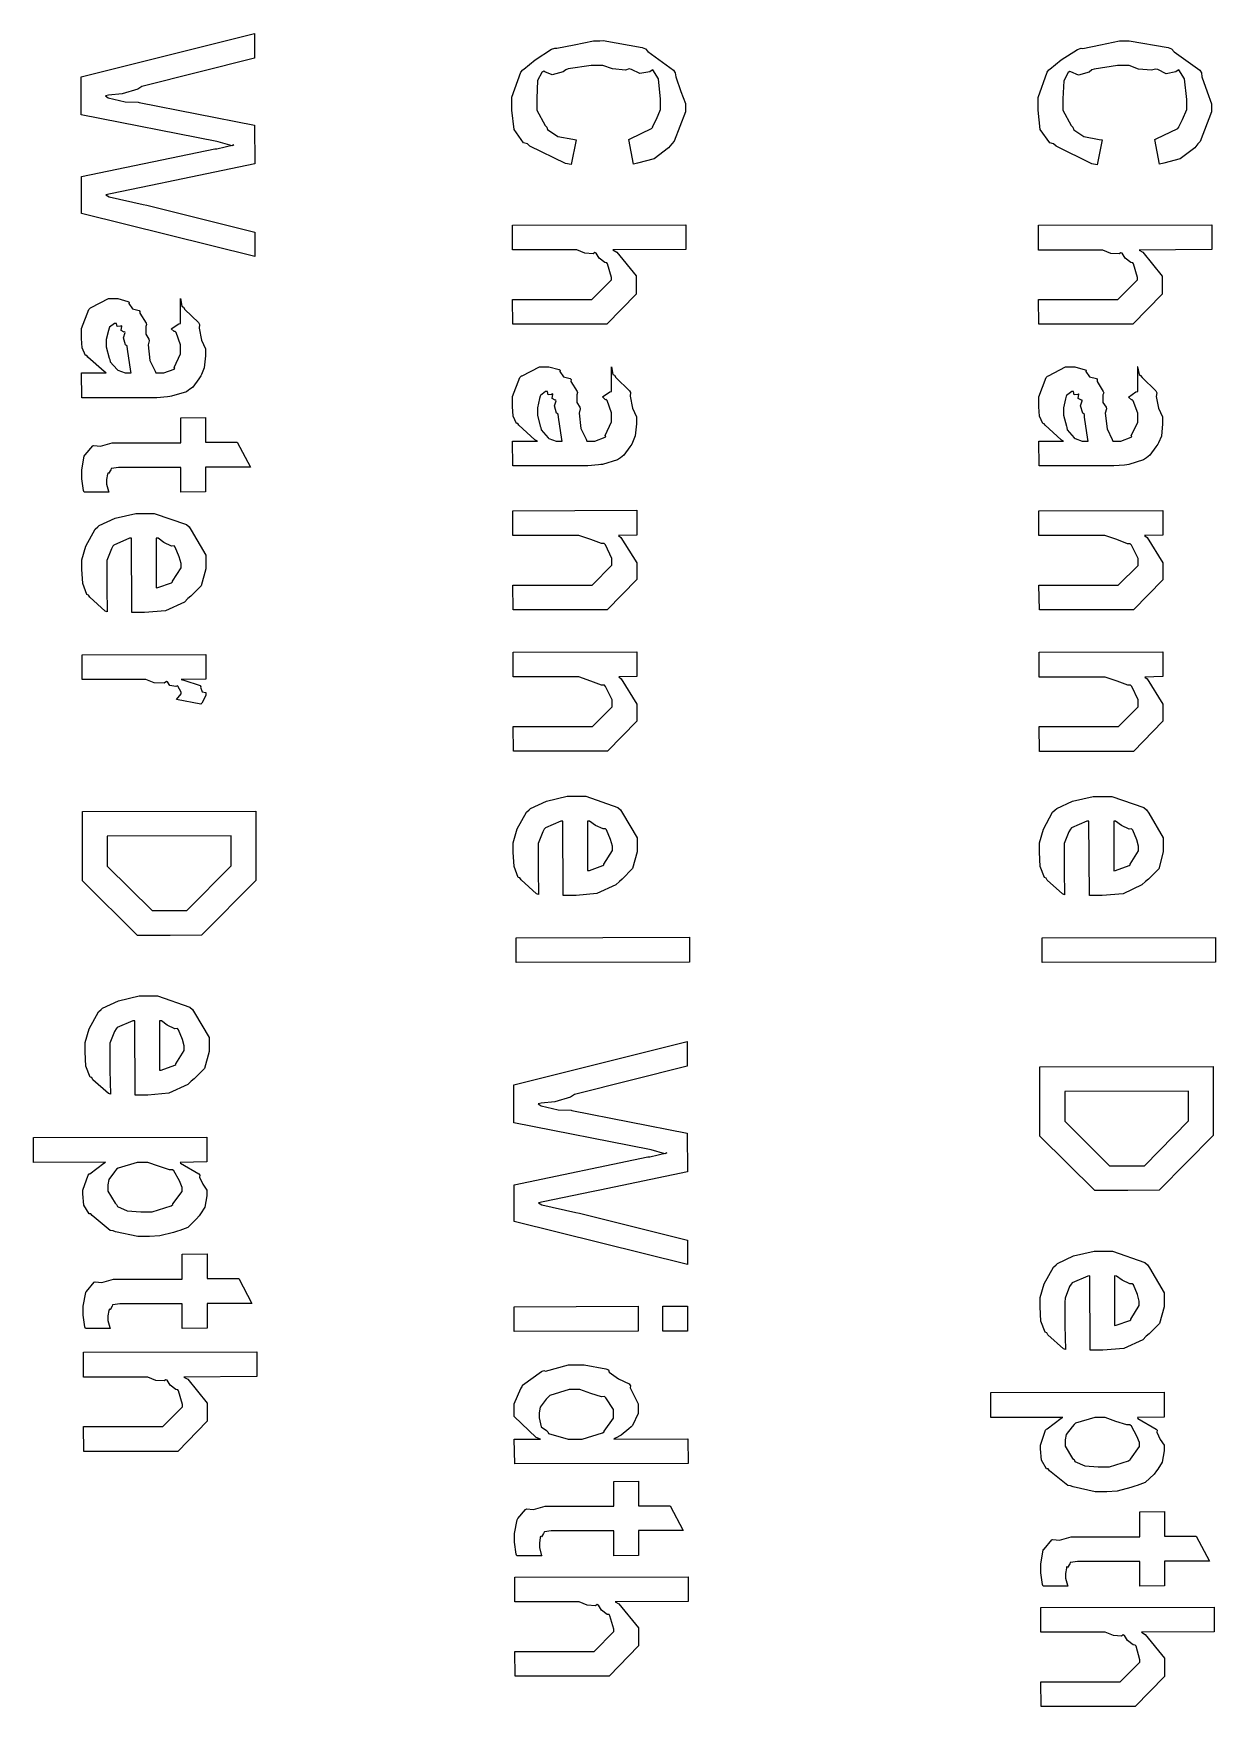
# Model space of a CAD drawing. Extents: x 0.1 to 11.6, y 0.3 to 16.2.
# Drawn here: x 8.106 to 8.769, y 3.087 to 4.025 of the extents above; entities that cross this region are included whole.
import ezdxf

# ---------------------------------------------------------------- set-up
doc = ezdxf.new("R2010")
doc.units = 0
doc.header["$MEASUREMENT"] = 0

msp = doc.modelspace()

# ---------------------------------------------------------------- linework, layer by layer
at = {"color": 0}
for points in [[(8.13314, 4.00071), (8.23036, 4.02501), (8.23036, 4.01112), (8.16721, 3.99528), (8.16499, 3.99387), (8.15619, 3.99121), (8.14849, 3.9905), (8.14681, 3.99007), (8.14839, 3.98899), (8.15793, 3.98671), (8.16525, 3.98649), (8.16569, 3.98639), (8.23036, 3.97358), (8.23058, 3.95188), (8.18132, 3.94168), (8.17763, 3.94097), (8.14958, 3.93506), (8.14703, 3.93451), (8.14882, 3.93349), (8.16797, 3.92919), (8.17003, 3.92865), (8.23058, 3.91368), (8.23058, 3.90001), (8.13336, 3.9241), (8.13336, 3.94472), (8.20822, 3.96035), (8.20936, 3.96029), (8.21869, 3.96251), (8.21886, 3.96251), (8.21783, 3.96208), (8.21007, 3.96431), (8.20931, 3.96446), (8.13314, 3.97944), (8.13314, 4.00071)], [(8.41081, 3.96539), (8.40799, 3.9515), (8.40483, 3.95204), (8.38488, 3.96181), (8.38346, 3.96322), (8.38129, 3.96365), (8.37592, 3.97119), (8.37478, 3.98199), (8.37478, 3.98406), (8.37478, 3.98921), (8.37983, 4.00336), (8.38086, 4.00467), (8.3814, 4.00504), (8.38775, 4.01031), (8.39692, 4.01617), (8.39887, 4.01682), (8.39996, 4.01671), (8.40972, 4.01872), (8.42046, 4.02094), (8.42404, 4.02094), (8.42583, 4.021), (8.44781, 4.01719), (8.44965, 4.01639), (8.45101, 4.01481), (8.46539, 4.00439), (8.46636, 4.00293), (8.46658, 4.00065), (8.46951, 3.9924), (8.472, 3.98568), (8.472, 3.9834), (8.472, 3.98107), (8.46571, 3.96457), (8.4644, 3.96322), (8.46263, 3.96089), (8.45443, 3.95481), (8.44521, 3.95226), (8.44293, 3.95171), (8.44032, 3.9656), (8.44103, 3.96599), (8.45307, 3.97179), (8.45378, 3.97254), (8.45367, 3.97271), (8.45578, 3.97689), (8.45811, 3.98242), (8.45811, 3.98426), (8.45811, 3.98811), (8.45686, 3.99957), (8.45378, 4.00461), (8.45335, 4.00444), (8.45204, 4.00347), (8.44656, 4.0025), (8.44185, 4.00478), (8.44054, 4.0051), (8.43836, 4.00444), (8.4311, 4.0051), (8.42578, 4.00706), (8.42404, 4.00706), (8.41926, 4.00706), (8.40631, 4.0051), (8.40494, 4.00467), (8.40349, 4.00342), (8.3974, 4.00174), (8.39322, 4.00353), (8.39258, 4.00379), (8.3916, 4.00319), (8.38915, 3.99858), (8.38867, 3.9885), (8.38867, 3.98514), (8.38867, 3.98199), (8.39333, 3.97342), (8.39432, 3.97254), (8.39475, 3.97108), (8.4005, 3.96729), (8.40896, 3.96571), (8.41081, 3.96539)], [(8.70583, 3.96533), (8.70301, 3.95144), (8.69987, 3.95199), (8.6799, 3.96175), (8.6785, 3.96317), (8.67632, 3.9636), (8.67096, 3.97114), (8.66982, 3.98193), (8.66982, 3.984), (8.66982, 3.98915), (8.67486, 4.00331), (8.67589, 4.00461), (8.67643, 4.00499), (8.68278, 4.01025), (8.69194, 4.01611), (8.6939, 4.01676), (8.69499, 4.01665), (8.70475, 4.01867), (8.7155, 4.02089), (8.71907, 4.02089), (8.72086, 4.02094), (8.74283, 4.01714), (8.74468, 4.01633), (8.74604, 4.01476), (8.76042, 4.00435), (8.76139, 4.00288), (8.76161, 4.0006), (8.76454, 3.99235), (8.76704, 3.98562), (8.76704, 3.98335), (8.76704, 3.98101), (8.76074, 3.96451), (8.75944, 3.96317), (8.75765, 3.96083), (8.74946, 3.95475), (8.74024, 3.95221), (8.73796, 3.95167), (8.73535, 3.96556), (8.73606, 3.96593), (8.7481, 3.97174), (8.74881, 3.9725), (8.74869, 3.97265), (8.75082, 3.97683), (8.75315, 3.98236), (8.75315, 3.98421), (8.75315, 3.98807), (8.7519, 3.99951), (8.74881, 4.00456), (8.74838, 4.00439), (8.74707, 4.00342), (8.74158, 4.00244), (8.73687, 4.00472), (8.73557, 4.00504), (8.7334, 4.00439), (8.72613, 4.00504), (8.72081, 4.007), (8.71907, 4.007), (8.71431, 4.007), (8.70133, 4.00504), (8.69997, 4.00461), (8.69851, 4.00336), (8.69243, 4.00168), (8.68826, 4.00347), (8.68761, 4.00375), (8.68664, 4.00315), (8.68419, 3.99854), (8.68371, 3.98844), (8.68371, 3.98508), (8.68371, 3.98193), (8.68837, 3.97336), (8.68935, 3.9725), (8.68978, 3.97103), (8.69553, 3.96724), (8.704, 3.96565), (8.70583, 3.96533)], [(8.375, 3.91754), (8.47222, 3.91775), (8.47222, 3.90386), (8.43142, 3.90365), (8.43349, 3.90246), (8.44444, 3.88906), (8.44444, 3.88456), (8.44444, 3.8789), (8.42796, 3.86199), (8.41818, 3.86199), (8.37522, 3.86199), (8.375, 3.87587), (8.41515, 3.87587), (8.41949, 3.87587), (8.43056, 3.88693), (8.43056, 3.88824), (8.43056, 3.88824), (8.42839, 3.89583), (8.42796, 3.89649), (8.42681, 3.8966), (8.42361, 3.89903), (8.42193, 3.90186), (8.42122, 3.90213), (8.42025, 3.90147), (8.41569, 3.90175), (8.41118, 3.90365), (8.40972, 3.90365), (8.375, 3.90365), (8.375, 3.91754)], [(8.66997, 3.91749), (8.76719, 3.91769), (8.76719, 3.90381), (8.7264, 3.9036), (8.72846, 3.9024), (8.73942, 3.889), (8.73942, 3.8845), (8.73942, 3.87885), (8.72293, 3.86193), (8.71317, 3.86193), (8.67019, 3.86193), (8.66997, 3.87582), (8.71013, 3.87582), (8.71446, 3.87582), (8.72553, 3.88689), (8.72553, 3.88818), (8.72553, 3.88818), (8.72336, 3.89578), (8.72293, 3.89643), (8.72179, 3.89654), (8.71858, 3.89899), (8.7169, 3.90181), (8.71619, 3.90207), (8.71522, 3.90142), (8.71067, 3.90169), (8.70617, 3.9036), (8.70469, 3.9036), (8.66997, 3.9036), (8.66997, 3.91749)], [(8.14729, 3.83469), (8.146, 3.83544), (8.13699, 3.84358), (8.13644, 3.84446), (8.13569, 3.84451), (8.13379, 3.84868), (8.1334, 3.854), (8.1334, 3.85574), (8.1334, 3.8596), (8.13753, 3.87028), (8.1384, 3.87115), (8.13883, 3.87131), (8.14843, 3.87636), (8.15164, 3.87636), (8.15375, 3.87636), (8.15944, 3.87472), (8.1601, 3.8744), (8.15989, 3.87369), (8.16194, 3.87065), (8.16581, 3.86974), (8.16618, 3.86919), (8.16613, 3.86811), (8.16965, 3.86253), (8.16986, 3.86182), (8.16938, 3.86062), (8.16943, 3.85639), (8.17122, 3.85368), (8.17139, 3.85271), (8.17079, 3.85037), (8.17176, 3.84164), (8.17469, 3.83567), (8.17507, 3.83469), (8.17567, 3.83469), (8.17697, 3.83469), (8.17746, 3.83469), (8.17953, 3.83469), (8.18528, 3.83686), (8.18571, 3.83729), (8.18533, 3.83772), (8.18896, 3.84538), (8.18896, 3.84793), (8.18896, 3.85042), (8.18642, 3.85736), (8.18593, 3.85792), (8.18544, 3.85786), (8.18375, 3.85943), (8.18793, 3.86225), (8.18896, 3.86247), (8.18896, 3.87636), (8.18892, 3.87636), (8.18967, 3.87207), (8.19049, 3.87158), (8.19135, 3.87028), (8.19906, 3.8629), (8.1996, 3.86182), (8.19928, 3.85975), (8.20068, 3.85314), (8.20285, 3.84825), (8.20285, 3.84663), (8.20285, 3.84435), (8.20221, 3.83751), (8.20068, 3.83382), (8.20025, 3.83296), (8.19911, 3.83143), (8.19575, 3.82676), (8.19396, 3.82531), (8.19331, 3.82493), (8.19222, 3.82417), (8.18392, 3.82161), (8.18289, 3.82144), (8.18158, 3.82129), (8.17557, 3.82081), (8.17356, 3.82081), (8.16249, 3.82081), (8.1581, 3.82081), (8.14817, 3.82081), (8.14492, 3.82081), (8.14208, 3.82081), (8.13574, 3.82081), (8.13362, 3.82081), (8.1334, 3.83469), (8.13687, 3.83469), (8.14469, 3.83469), (8.14729, 3.83469)], [(8.16118, 3.83469), (8.16097, 3.83556), (8.15912, 3.84804), (8.15901, 3.84967), (8.1581, 3.85037), (8.1569, 3.85439), (8.15782, 3.85732), (8.15771, 3.85769), (8.15733, 3.85758), (8.1556, 3.85856), (8.15597, 3.86094), (8.15576, 3.86117), (8.15533, 3.86083), (8.15332, 3.86062), (8.153, 3.86247), (8.15294, 3.86247), (8.15192, 3.86247), (8.14908, 3.86029), (8.14882, 3.85986), (8.14843, 3.85846), (8.14729, 3.85335), (8.14729, 3.85161), (8.14729, 3.84928), (8.14893, 3.84299), (8.14925, 3.84228), (8.14942, 3.84099), (8.15338, 3.83653), (8.15381, 3.83621), (8.15381, 3.83621), (8.15788, 3.83469), (8.15924, 3.83469), (8.16118, 3.83469)], [(8.389, 3.7965), (8.38769, 3.79725), (8.37869, 3.80539), (8.37815, 3.80626), (8.37739, 3.80632), (8.37549, 3.8105), (8.37511, 3.81581), (8.37511, 3.81754), (8.37511, 3.8214), (8.37924, 3.83208), (8.3801, 3.83296), (8.38053, 3.83311), (8.39014, 3.83817), (8.39333, 3.83817), (8.39546, 3.83817), (8.40115, 3.83653), (8.40181, 3.83621), (8.40158, 3.8355), (8.40365, 3.83247), (8.4075, 3.83154), (8.40788, 3.831), (8.40782, 3.82992), (8.41135, 3.82433), (8.41157, 3.82362), (8.41108, 3.82243), (8.41114, 3.81819), (8.41292, 3.81549), (8.41308, 3.81451), (8.41249, 3.81218), (8.41347, 3.80344), (8.41639, 3.79747), (8.41678, 3.7965), (8.41738, 3.7965), (8.41868, 3.7965), (8.41917, 3.7965), (8.42122, 3.7965), (8.42697, 3.79867), (8.4274, 3.7991), (8.42703, 3.79953), (8.43067, 3.80718), (8.43067, 3.80974), (8.43067, 3.81224), (8.42811, 3.81918), (8.42763, 3.81972), (8.42714, 3.81967), (8.42546, 3.82124), (8.42964, 3.82406), (8.43067, 3.82428), (8.43067, 3.83817), (8.43061, 3.83817), (8.43138, 3.83388), (8.43218, 3.83339), (8.43306, 3.83208), (8.44075, 3.82471), (8.44129, 3.82362), (8.44097, 3.82156), (8.44239, 3.81494), (8.44456, 3.81006), (8.44456, 3.80843), (8.44456, 3.80615), (8.4439, 3.79932), (8.44239, 3.79563), (8.44194, 3.79476), (8.44081, 3.79324), (8.43744, 3.78857), (8.43565, 3.78711), (8.435, 3.78674), (8.43392, 3.78597), (8.42563, 3.78342), (8.42458, 3.78326), (8.42329, 3.7831), (8.41726, 3.78261), (8.41525, 3.78261), (8.40419, 3.78261), (8.39979, 3.78261), (8.38986, 3.78261), (8.38661, 3.78261), (8.38379, 3.78261), (8.37744, 3.78261), (8.37532, 3.78261), (8.37511, 3.7965), (8.37858, 3.7965), (8.38639, 3.7965), (8.389, 3.7965)], [(8.68403, 3.79644), (8.68272, 3.79719), (8.67372, 3.80533), (8.67318, 3.80621), (8.67242, 3.80626), (8.67051, 3.81044), (8.67014, 3.81575), (8.67014, 3.81749), (8.67014, 3.82135), (8.67426, 3.83203), (8.67513, 3.8329), (8.67557, 3.83306), (8.68517, 3.83811), (8.68837, 3.83811), (8.69049, 3.83811), (8.69618, 3.83649), (8.69683, 3.83615), (8.69661, 3.83544), (8.69868, 3.83242), (8.70253, 3.83149), (8.7029, 3.83094), (8.70285, 3.82986), (8.70638, 3.82428), (8.7066, 3.82357), (8.70611, 3.82238), (8.70617, 3.81814), (8.70796, 3.81543), (8.70811, 3.81446), (8.70751, 3.81212), (8.7085, 3.80339), (8.71143, 3.79742), (8.71181, 3.79644), (8.7124, 3.79644), (8.71371, 3.79644), (8.71419, 3.79644), (8.71625, 3.79644), (8.722, 3.79861), (8.72244, 3.79904), (8.72206, 3.79949), (8.72569, 3.80713), (8.72569, 3.80968), (8.72569, 3.81218), (8.72314, 3.81912), (8.72265, 3.81967), (8.72217, 3.81961), (8.72049, 3.82118), (8.72467, 3.824), (8.72569, 3.82422), (8.72569, 3.83811), (8.72564, 3.83811), (8.7264, 3.83382), (8.72721, 3.83333), (8.72808, 3.83203), (8.73579, 3.82465), (8.73633, 3.82357), (8.736, 3.8215), (8.73742, 3.81489), (8.73958, 3.81), (8.73958, 3.80838), (8.73958, 3.8061), (8.73893, 3.79926), (8.73742, 3.79557), (8.73699, 3.79471), (8.73583, 3.79318), (8.73247, 3.78851), (8.73068, 3.78706), (8.73004, 3.78668), (8.72894, 3.78592), (8.72065, 3.78336), (8.71962, 3.78321), (8.71832, 3.78304), (8.71229, 3.78256), (8.71029, 3.78256), (8.69922, 3.78256), (8.69482, 3.78256), (8.68489, 3.78256), (8.68164, 3.78256), (8.67882, 3.78256), (8.67247, 3.78256), (8.67036, 3.78256), (8.67014, 3.79644), (8.67361, 3.79644), (8.68143, 3.79644), (8.68403, 3.79644)], [(8.40289, 3.7965), (8.40267, 3.79736), (8.40082, 3.80985), (8.40072, 3.81147), (8.39979, 3.81218), (8.3986, 3.81619), (8.39953, 3.81912), (8.39942, 3.8195), (8.39903, 3.81939), (8.39729, 3.82036), (8.39768, 3.82275), (8.39746, 3.82297), (8.39703, 3.82264), (8.39501, 3.82243), (8.39469, 3.82428), (8.39464, 3.82428), (8.39361, 3.82428), (8.39079, 3.8221), (8.39051, 3.82167), (8.39014, 3.82026), (8.389, 3.81515), (8.389, 3.81342), (8.389, 3.81108), (8.39063, 3.80479), (8.39094, 3.8041), (8.39111, 3.80279), (8.39507, 3.79833), (8.39551, 3.79801), (8.39551, 3.79801), (8.39958, 3.7965), (8.40093, 3.7965), (8.40289, 3.7965)], [(8.69792, 3.79644), (8.69769, 3.79731), (8.69586, 3.80979), (8.69575, 3.81142), (8.69482, 3.81212), (8.69362, 3.81614), (8.69456, 3.81907), (8.69444, 3.81944), (8.69407, 3.81933), (8.69233, 3.82032), (8.69271, 3.82269), (8.69249, 3.82292), (8.69206, 3.8226), (8.69006, 3.82238), (8.68972, 3.82422), (8.68967, 3.82422), (8.68864, 3.82422), (8.68582, 3.82206), (8.68554, 3.82161), (8.68517, 3.82021), (8.68403, 3.81511), (8.68403, 3.81337), (8.68403, 3.81103), (8.68565, 3.80474), (8.68599, 3.80404), (8.68614, 3.80274), (8.69011, 3.79829), (8.69054, 3.79796), (8.69054, 3.79796), (8.69461, 3.79644), (8.69596, 3.79644), (8.69792, 3.79644)], [(8.14871, 3.76779), (8.13482, 3.76779), (8.1345, 3.76872), (8.13351, 3.77539), (8.13351, 3.77756), (8.13351, 3.78033), (8.13493, 3.78797), (8.13525, 3.78863), (8.13542, 3.78868), (8.13971, 3.79378), (8.14025, 3.79406), (8.14025, 3.79406), (8.14404, 3.79368), (8.15061, 3.79557), (8.15283, 3.79557), (8.18907, 3.79557), (8.18907, 3.80946), (8.20296, 3.80968), (8.20296, 3.79579), (8.22076, 3.79579), (8.22814, 3.7819), (8.20296, 3.7819), (8.20296, 3.76801), (8.18907, 3.76779), (8.18907, 3.78168), (8.15543, 3.78168), (8.15408, 3.78168), (8.15022, 3.78114), (8.15001, 3.78103), (8.14979, 3.78039), (8.1486, 3.77838), (8.14806, 3.77865), (8.14806, 3.77865), (8.14789, 3.778), (8.1474, 3.7749), (8.1474, 3.77387), (8.1474, 3.77235), (8.14849, 3.76844), (8.14871, 3.76779)], [(8.14751, 3.71425), (8.14774, 3.70079), (8.1466, 3.70117), (8.13797, 3.70899), (8.13732, 3.71012), (8.13639, 3.71044), (8.13406, 3.71658), (8.13362, 3.72461), (8.13362, 3.72726), (8.13362, 3.72987), (8.13579, 3.73757), (8.141, 3.74701), (8.14253, 3.74832), (8.14328, 3.74908), (8.15224, 3.75325), (8.16379, 3.75592), (8.16769, 3.75592), (8.17421, 3.75592), (8.19222, 3.74962), (8.19374, 3.74832), (8.19488, 3.74653), (8.20307, 3.73258), (8.20307, 3.72792), (8.20307, 3.72478), (8.20051, 3.71533), (8.19471, 3.70947), (8.19308, 3.70817), (8.19108, 3.70622), (8.1805, 3.70133), (8.16878, 3.70036), (8.16487, 3.70036), (8.16407, 3.70036), (8.16222, 3.70036), (8.16163, 3.70036), (8.1614, 3.74203), (8.16026, 3.74197), (8.15158, 3.73817), (8.15099, 3.73747), (8.15013, 3.736), (8.14751, 3.72949), (8.14751, 3.72726), (8.14751, 3.72532), (8.14751, 3.72092), (8.14751, 3.71946), (8.14751, 3.71815), (8.14751, 3.71522), (8.14751, 3.71425)], [(8.37526, 3.75743), (8.44471, 3.75765), (8.44472, 3.74376), (8.43451, 3.74354), (8.43588, 3.74246), (8.44471, 3.72829), (8.44471, 3.72358), (8.44472, 3.71881), (8.42822, 3.70188), (8.41715, 3.70188), (8.37549, 3.70188), (8.37526, 3.71576), (8.4139, 3.71576), (8.41976, 3.71576), (8.43082, 3.72683), (8.43082, 3.72792), (8.43082, 3.73068), (8.42719, 3.73822), (8.42649, 3.73899), (8.42497, 3.73899), (8.41894, 3.74126), (8.41222, 3.74354), (8.41, 3.74354), (8.37526, 3.74354), (8.37526, 3.75743)], [(8.67031, 3.75738), (8.73975, 3.7576), (8.73975, 3.74371), (8.72954, 3.74349), (8.7309, 3.7424), (8.73975, 3.72825), (8.73975, 3.72353), (8.73975, 3.71875), (8.72325, 3.70182), (8.71218, 3.70182), (8.67051, 3.70182), (8.67031, 3.71571), (8.70893, 3.71571), (8.71479, 3.71571), (8.72586, 3.72678), (8.72586, 3.72786), (8.72586, 3.73063), (8.72222, 3.73817), (8.72151, 3.73893), (8.72, 3.73893), (8.71397, 3.74121), (8.70725, 3.74349), (8.70503, 3.74349), (8.67031, 3.74349), (8.67031, 3.75738)], [(8.17529, 3.74203), (8.17529, 3.71425), (8.17626, 3.71436), (8.18386, 3.71707), (8.1844, 3.7175), (8.1844, 3.71789), (8.18918, 3.72542), (8.18918, 3.72792), (8.18918, 3.72792), (8.18821, 3.73161), (8.18593, 3.73703), (8.18528, 3.73768), (8.18392, 3.73757), (8.17964, 3.73958), (8.17632, 3.74197), (8.17529, 3.74203)], [(8.37537, 3.67811), (8.44482, 3.67833), (8.44482, 3.66444), (8.43463, 3.66422), (8.43599, 3.66314), (8.44482, 3.64899), (8.44482, 3.64426), (8.44482, 3.63949), (8.42833, 3.62256), (8.41726, 3.62256), (8.3756, 3.62256), (8.37537, 3.63644), (8.41401, 3.63644), (8.41986, 3.63644), (8.43093, 3.64751), (8.43093, 3.6486), (8.43093, 3.65136), (8.42731, 3.6589), (8.4266, 3.65967), (8.42507, 3.65967), (8.41906, 3.66194), (8.41232, 3.66422), (8.4101, 3.66422), (8.37537, 3.66422), (8.37537, 3.67811)], [(8.6704, 3.67806), (8.73985, 3.67828), (8.73985, 3.66439), (8.72965, 3.66417), (8.73101, 3.66308), (8.73985, 3.64893), (8.73985, 3.64421), (8.73985, 3.63943), (8.72336, 3.6225), (8.71229, 3.6225), (8.67062, 3.6225), (8.6704, 3.63639), (8.70904, 3.63639), (8.7149, 3.63639), (8.72596, 3.64746), (8.72596, 3.64854), (8.72596, 3.65132), (8.72233, 3.65886), (8.72162, 3.65961), (8.72011, 3.65961), (8.71408, 3.66189), (8.70736, 3.66417), (8.70512, 3.66417), (8.6704, 3.66417), (8.6704, 3.67806)], [(8.13374, 3.6766), (8.20318, 3.67681), (8.20318, 3.66292), (8.18929, 3.66271), (8.19069, 3.66238), (8.19992, 3.65935), (8.20036, 3.65901), (8.20008, 3.65847), (8.20107, 3.65597), (8.20318, 3.65549), (8.20318, 3.65533), (8.20318, 3.65375), (8.20079, 3.64958), (8.20036, 3.64903), (8.18668, 3.65164), (8.18668, 3.65164), (8.18929, 3.65474), (8.18929, 3.65576), (8.18929, 3.65576), (8.18744, 3.65901), (8.18713, 3.65924), (8.18625, 3.65886), (8.183, 3.65935), (8.18158, 3.66151), (8.18104, 3.66162), (8.17968, 3.66081), (8.1741, 3.66086), (8.16954, 3.66271), (8.16803, 3.66271), (8.13374, 3.66271), (8.13374, 3.6766)], [(8.38943, 3.55567), (8.38965, 3.54221), (8.38851, 3.54258), (8.37989, 3.5504), (8.37924, 3.55154), (8.37831, 3.55186), (8.37597, 3.558), (8.37554, 3.56603), (8.37554, 3.56868), (8.37554, 3.57129), (8.37771, 3.57899), (8.38292, 3.58843), (8.38444, 3.58974), (8.38519, 3.5905), (8.39415, 3.59467), (8.40571, 3.59733), (8.40961, 3.59733), (8.41613, 3.59733), (8.43414, 3.59104), (8.43565, 3.58974), (8.43679, 3.58794), (8.44499, 3.574), (8.44499, 3.56933), (8.44499, 3.56619), (8.44243, 3.55675), (8.43664, 3.55089), (8.435, 3.54958), (8.433, 3.54764), (8.42242, 3.54275), (8.41069, 3.54178), (8.40679, 3.54178), (8.40597, 3.54178), (8.40414, 3.54178), (8.40354, 3.54178), (8.40332, 3.58344), (8.40218, 3.58339), (8.3935, 3.5796), (8.3929, 3.57889), (8.39204, 3.57742), (8.38943, 3.5709), (8.38943, 3.56868), (8.38943, 3.56674), (8.38943, 3.56233), (8.38943, 3.56087), (8.38943, 3.55957), (8.38943, 3.55664), (8.38943, 3.55567)], [(8.68446, 3.55561), (8.68468, 3.54215), (8.68354, 3.54254), (8.67492, 3.55035), (8.67426, 3.55149), (8.67333, 3.55181), (8.671, 3.55794), (8.67057, 3.56597), (8.67057, 3.56863), (8.67057, 3.57124), (8.67275, 3.57894), (8.67796, 3.58838), (8.67947, 3.58968), (8.68024, 3.59044), (8.68918, 3.59462), (8.70074, 3.59728), (8.70464, 3.59728), (8.71115, 3.59728), (8.72917, 3.59099), (8.73068, 3.58968), (8.73182, 3.58789), (8.74001, 3.57394), (8.74001, 3.56928), (8.74001, 3.56614), (8.73747, 3.55669), (8.73167, 3.55083), (8.73004, 3.54953), (8.72803, 3.54758), (8.71744, 3.54269), (8.70574, 3.54172), (8.70182, 3.54172), (8.70101, 3.54172), (8.69917, 3.54172), (8.69857, 3.54172), (8.69835, 3.58339), (8.69721, 3.58333), (8.68853, 3.57954), (8.68793, 3.57883), (8.68707, 3.57736), (8.68446, 3.57086), (8.68446, 3.56863), (8.68446, 3.56668), (8.68446, 3.56228), (8.68446, 3.56082), (8.68446, 3.55951), (8.68446, 3.55658), (8.68446, 3.55561)], [(8.1339, 3.58876), (8.23112, 3.58897), (8.23112, 3.56011), (8.23112, 3.55012), (8.20074, 3.51953), (8.18317, 3.51932), (8.16471, 3.51932), (8.1339, 3.54992), (8.1339, 3.55838), (8.1339, 3.58876)], [(8.41721, 3.58344), (8.41721, 3.55567), (8.41818, 3.55578), (8.42578, 3.55849), (8.42632, 3.55892), (8.42632, 3.55931), (8.4311, 3.56683), (8.4311, 3.56933), (8.4311, 3.56933), (8.43012, 3.57303), (8.42785, 3.57844), (8.42719, 3.5791), (8.42583, 3.579), (8.42156, 3.581), (8.41824, 3.58339), (8.41721, 3.58344)], [(8.71224, 3.58339), (8.71224, 3.55561), (8.71322, 3.55572), (8.72081, 3.55843), (8.72136, 3.55886), (8.72136, 3.55925), (8.72613, 3.56679), (8.72613, 3.56928), (8.72613, 3.56928), (8.72515, 3.57297), (8.72288, 3.5784), (8.72222, 3.57904), (8.72086, 3.57894), (8.71658, 3.58094), (8.71326, 3.58333), (8.71224, 3.58339)], [(8.14779, 3.57487), (8.14779, 3.55903), (8.14779, 3.55815), (8.17296, 3.53321), (8.18338, 3.53321), (8.19249, 3.53321), (8.21724, 3.55838), (8.21724, 3.55946), (8.21724, 3.57508), (8.14779, 3.57487)], [(8.37711, 3.51801), (8.47433, 3.51824), (8.47433, 3.50435), (8.37711, 3.50412), (8.37711, 3.51801)], [(8.6721, 3.51796), (8.76932, 3.51818), (8.76932, 3.50429), (8.6721, 3.50407), (8.6721, 3.51796)], [(8.14936, 3.44368), (8.14958, 3.43024), (8.14843, 3.43061), (8.13981, 3.43842), (8.13915, 3.43956), (8.13824, 3.43989), (8.1359, 3.44601), (8.13547, 3.45404), (8.13547, 3.45671), (8.13547, 3.45931), (8.13764, 3.46701), (8.14285, 3.47646), (8.14436, 3.47775), (8.14512, 3.47851), (8.15408, 3.48269), (8.16564, 3.48535), (8.16954, 3.48535), (8.17606, 3.48535), (8.19407, 3.47906), (8.19558, 3.47775), (8.19672, 3.47597), (8.20492, 3.46203), (8.20492, 3.45736), (8.20492, 3.45421), (8.20236, 3.44476), (8.19656, 3.43892), (8.19493, 3.43761), (8.19293, 3.43565), (8.18235, 3.43078), (8.17062, 3.42979), (8.16672, 3.42979), (8.1659, 3.42979), (8.16407, 3.42979), (8.16347, 3.42979), (8.16325, 3.47146), (8.16211, 3.4714), (8.15343, 3.46761), (8.15283, 3.4669), (8.15196, 3.46544), (8.14936, 3.45893), (8.14936, 3.45671), (8.14936, 3.45475), (8.14936, 3.45036), (8.14936, 3.44889), (8.14936, 3.4476), (8.14936, 3.44467), (8.14936, 3.44368)], [(8.17714, 3.47146), (8.17714, 3.44368), (8.17811, 3.44379), (8.18571, 3.44651), (8.18625, 3.44694), (8.18625, 3.44732), (8.19103, 3.45486), (8.19103, 3.45736), (8.19103, 3.45736), (8.19006, 3.46104), (8.18776, 3.46647), (8.18713, 3.46712), (8.18576, 3.46701), (8.18147, 3.46903), (8.17817, 3.4714), (8.17714, 3.47146)], [(8.37582, 3.43554), (8.47304, 3.45985), (8.47304, 3.44596), (8.40989, 3.43012), (8.40767, 3.42871), (8.39887, 3.42606), (8.39117, 3.42535), (8.38949, 3.42492), (8.39106, 3.42383), (8.40061, 3.42156), (8.40793, 3.42133), (8.40836, 3.42122), (8.47304, 3.40842), (8.47325, 3.38672), (8.42399, 3.37651), (8.42031, 3.37582), (8.39225, 3.3699), (8.38971, 3.36936), (8.3915, 3.36833), (8.41064, 3.36404), (8.41271, 3.3635), (8.47325, 3.34853), (8.47325, 3.33485), (8.37603, 3.35894), (8.37603, 3.37956), (8.4509, 3.39518), (8.45204, 3.39513), (8.46137, 3.39735), (8.46153, 3.39735), (8.4605, 3.39692), (8.45275, 3.39914), (8.45199, 3.39931), (8.37582, 3.41428), (8.37582, 3.43554)], [(8.67085, 3.44569), (8.76807, 3.4459), (8.76807, 3.41704), (8.76807, 3.40707), (8.73768, 3.37646), (8.72011, 3.37625), (8.70167, 3.37625), (8.67085, 3.40685), (8.67085, 3.41531), (8.67085, 3.44569)], [(8.68474, 3.43181), (8.68474, 3.41596), (8.68474, 3.4151), (8.7099, 3.39014), (8.72032, 3.39014), (8.72943, 3.39014), (8.75418, 3.41531), (8.75418, 3.41639), (8.75418, 3.43201), (8.68474, 3.43181)], [(8.10644, 3.40597), (8.20367, 3.40619), (8.20367, 3.39231), (8.18869, 3.39208), (8.18886, 3.39154), (8.19911, 3.38558), (8.19976, 3.38493), (8.19954, 3.38374), (8.20139, 3.37978), (8.20367, 3.37651), (8.20367, 3.37537), (8.20367, 3.37332), (8.20253, 3.36703), (8.20003, 3.36313), (8.19933, 3.36214), (8.19792, 3.36035), (8.19297, 3.35562), (8.18847, 3.35394), (8.18718, 3.35346), (8.18489, 3.35269), (8.17731, 3.35081), (8.1715, 3.35042), (8.1696, 3.35042), (8.16499, 3.35042), (8.1525, 3.35314), (8.15115, 3.35368), (8.14953, 3.35394), (8.13932, 3.36219), (8.13857, 3.36322), (8.13764, 3.36322), (8.13476, 3.36811), (8.13422, 3.3744), (8.13422, 3.37646), (8.13422, 3.37646), (8.1371, 3.38493), (8.13769, 3.38558), (8.13801, 3.38564), (8.14589, 3.39165), (8.14681, 3.3921), (8.10644, 3.39208), (8.10644, 3.40597)], [(8.16851, 3.39208), (8.16465, 3.39208), (8.15392, 3.38883), (8.1531, 3.38818), (8.15196, 3.38683), (8.14871, 3.38249), (8.14811, 3.37944), (8.14811, 3.37842), (8.14811, 3.37592), (8.15224, 3.36914), (8.1531, 3.36843), (8.15354, 3.3674), (8.15907, 3.36486), (8.16661, 3.36431), (8.16917, 3.36431), (8.17301, 3.36431), (8.18371, 3.36778), (8.18457, 3.36843), (8.18468, 3.36876), (8.18978, 3.37571), (8.18978, 3.37799), (8.18978, 3.37799), (8.18836, 3.38163), (8.18522, 3.38726), (8.18435, 3.38797), (8.18272, 3.38786), (8.1766, 3.38986), (8.17051, 3.39208), (8.16851, 3.39208)], [(8.14953, 3.29889), (8.13564, 3.29887), (8.13531, 3.29981), (8.13433, 3.30647), (8.13433, 3.30865), (8.13433, 3.31142), (8.13574, 3.31907), (8.13607, 3.31972), (8.13624, 3.31976), (8.14051, 3.32488), (8.14106, 3.32514), (8.14106, 3.32514), (8.14486, 3.32476), (8.15142, 3.32665), (8.15365, 3.32665), (8.18989, 3.32665), (8.18989, 3.34054), (8.20378, 3.34076), (8.20378, 3.32688), (8.22157, 3.32688), (8.22894, 3.31299), (8.20378, 3.31299), (8.20378, 3.2991), (8.18989, 3.29889), (8.18989, 3.31278), (8.15625, 3.31278), (8.15489, 3.31278), (8.15104, 3.31222), (8.15082, 3.31213), (8.15061, 3.31147), (8.14942, 3.30946), (8.14887, 3.30974), (8.14887, 3.30974), (8.14871, 3.30908), (8.14822, 3.30599), (8.14822, 3.30496), (8.14822, 3.30344), (8.14931, 3.29953), (8.14953, 3.29889)], [(8.68489, 3.30061), (8.68511, 3.28717), (8.68397, 3.28754), (8.67535, 3.29536), (8.67469, 3.2965), (8.67378, 3.29682), (8.67144, 3.30296), (8.671, 3.31099), (8.671, 3.31364), (8.67101, 3.31625), (8.67318, 3.32394), (8.67839, 3.33339), (8.6799, 3.33469), (8.68067, 3.33544), (8.68961, 3.33963), (8.70117, 3.34229), (8.70508, 3.34229), (8.71158, 3.34228), (8.7296, 3.33599), (8.73112, 3.33469), (8.73226, 3.3329), (8.74044, 3.31896), (8.74046, 3.31429), (8.74044, 3.31114), (8.7379, 3.30171), (8.7321, 3.29585), (8.73047, 3.29454), (8.72846, 3.29258), (8.71789, 3.28771), (8.70617, 3.28672), (8.70226, 3.28672), (8.70144, 3.28672), (8.6996, 3.28672), (8.699, 3.28672), (8.69879, 3.32839), (8.69764, 3.32835), (8.68896, 3.32454), (8.68837, 3.32383), (8.6875, 3.32238), (8.6849, 3.31586), (8.68489, 3.31364), (8.68489, 3.31168), (8.68489, 3.30729), (8.68489, 3.30582), (8.68489, 3.30453), (8.68489, 3.3016), (8.68489, 3.30061)], [(8.71268, 3.32839), (8.71267, 3.30063), (8.71365, 3.30072), (8.72125, 3.30344), (8.72179, 3.30387), (8.72179, 3.30425), (8.72656, 3.31179), (8.72657, 3.31429), (8.72657, 3.31429), (8.72558, 3.31799), (8.72331, 3.3234), (8.72265, 3.32406), (8.72131, 3.32394), (8.71701, 3.32596), (8.71371, 3.32835), (8.71268, 3.32839)], [(8.37603, 3.31114), (8.44547, 3.31136), (8.44547, 3.29747), (8.37603, 3.29725), (8.37603, 3.31114)], [(8.45936, 3.31136), (8.47325, 3.31136), (8.47325, 3.29747), (8.45936, 3.29747), (8.45936, 3.31136)], [(8.13444, 3.2856), (8.23167, 3.28581), (8.23167, 3.27192), (8.19086, 3.27169), (8.19293, 3.27051), (8.20389, 3.25711), (8.20389, 3.2526), (8.20389, 3.24696), (8.18739, 3.23003), (8.17763, 3.23003), (8.13465, 3.23003), (8.13444, 3.24393), (8.17458, 3.24392), (8.17893, 3.24393), (8.19, 3.25499), (8.19, 3.25629), (8.19, 3.25629), (8.18782, 3.26389), (8.18739, 3.26454), (8.18625, 3.26465), (8.18306, 3.26708), (8.18138, 3.26992), (8.18067, 3.27018), (8.17968, 3.26953), (8.17513, 3.26981), (8.17062, 3.27171), (8.16917, 3.27171), (8.13444, 3.27171), (8.13444, 3.2856)], [(8.37608, 3.23693), (8.39085, 3.23693), (8.38829, 3.2379), (8.37608, 3.24957), (8.37608, 3.25342), (8.37608, 3.25663), (8.37967, 3.26525), (8.38043, 3.26622), (8.38075, 3.26708), (8.39128, 3.27479), (8.39258, 3.27533), (8.39367, 3.27501), (8.40653, 3.2786), (8.41081, 3.2786), (8.41531, 3.2786), (8.42746, 3.27626), (8.42882, 3.27576), (8.42919, 3.27436), (8.43451, 3.27067), (8.44043, 3.26785), (8.44119, 3.26687), (8.44108, 3.26574), (8.44553, 3.25667), (8.44553, 3.25364), (8.44553, 3.25119), (8.44228, 3.24463), (8.44163, 3.24388), (8.44026, 3.24268), (8.43604, 3.2391), (8.43283, 3.23736), (8.43186, 3.23693), (8.47331, 3.23714), (8.47353, 3.22325), (8.37631, 3.22304), (8.37608, 3.23693)], [(8.41081, 3.26471), (8.4069, 3.26471), (8.39606, 3.26128), (8.39518, 3.26058), (8.39399, 3.25922), (8.39063, 3.25483), (8.38997, 3.25168), (8.38997, 3.2506), (8.38997, 3.24892), (8.39117, 3.24371), (8.3941, 3.24169), (8.39496, 3.24104), (8.39535, 3.24001), (8.40625, 3.23693), (8.40994, 3.23693), (8.41407, 3.23693), (8.42557, 3.2404), (8.42643, 3.24104), (8.42654, 3.24143), (8.43164, 3.24864), (8.43164, 3.25103), (8.43164, 3.25347), (8.42746, 3.26014), (8.42665, 3.26079), (8.42507, 3.26064), (8.41906, 3.26253), (8.41287, 3.26471), (8.41081, 3.26471)], [(8.64333, 3.26297), (8.74056, 3.26318), (8.74056, 3.24929), (8.72558, 3.24908), (8.72575, 3.24854), (8.736, 3.24257), (8.73665, 3.24192), (8.73643, 3.24072), (8.73828, 3.23676), (8.74056, 3.23351), (8.74056, 3.23236), (8.74056, 3.23031), (8.73942, 3.22401), (8.73693, 3.22011), (8.73622, 3.21912), (8.73481, 3.21733), (8.72988, 3.21263), (8.72537, 3.21094), (8.72407, 3.21044), (8.72179, 3.20969), (8.71419, 3.20779), (8.70839, 3.20742), (8.70649, 3.20742), (8.70187, 3.20742), (8.6894, 3.21012), (8.68804, 3.21067), (8.68642, 3.21094), (8.67622, 3.21918), (8.67546, 3.22021), (8.67453, 3.22021), (8.67165, 3.2251), (8.67111, 3.23139), (8.67111, 3.23346), (8.67111, 3.23346), (8.67399, 3.24192), (8.67458, 3.24257), (8.67492, 3.24262), (8.68278, 3.24864), (8.68371, 3.24908), (8.64333, 3.24908), (8.64333, 3.26297)], [(8.7054, 3.24908), (8.70156, 3.24908), (8.69081, 3.24582), (8.69, 3.24517), (8.68886, 3.24382), (8.6856, 3.23947), (8.685, 3.23643), (8.685, 3.2354), (8.685, 3.23292), (8.68913, 3.22613), (8.69, 3.22542), (8.69043, 3.22439), (8.69596, 3.22185), (8.7035, 3.22131), (8.70606, 3.22131), (8.7099, 3.22131), (8.7206, 3.22478), (8.72146, 3.22543), (8.72157, 3.22575), (8.72667, 3.23269), (8.72667, 3.23497), (8.72667, 3.23497), (8.72526, 3.23861), (8.72211, 3.24425), (8.72125, 3.24496), (8.71962, 3.24485), (8.71349, 3.24685), (8.70742, 3.24908), (8.7054, 3.24908)], [(8.39144, 3.1715), (8.37756, 3.1715), (8.37722, 3.17242), (8.37625, 3.17908), (8.37625, 3.18126), (8.37625, 3.18403), (8.37765, 3.19168), (8.37799, 3.19233), (8.37815, 3.19239), (8.38243, 3.19749), (8.38297, 3.19775), (8.38297, 3.19775), (8.38678, 3.19738), (8.39333, 3.19928), (8.39556, 3.19928), (8.43181, 3.19928), (8.43181, 3.21317), (8.44569, 3.21338), (8.44569, 3.19949), (8.46349, 3.19949), (8.47086, 3.1856), (8.44569, 3.1856), (8.44569, 3.17171), (8.43181, 3.1715), (8.43181, 3.18539), (8.39817, 3.18539), (8.39681, 3.18539), (8.39296, 3.18485), (8.39274, 3.18474), (8.39253, 3.18408), (8.39133, 3.18207), (8.39079, 3.18235), (8.39079, 3.18235), (8.39063, 3.18169), (8.39014, 3.1786), (8.39014, 3.17757), (8.39014, 3.17606), (8.39122, 3.17214), (8.39144, 3.1715)], [(8.68647, 3.1544), (8.67258, 3.1544), (8.67225, 3.15533), (8.67128, 3.162), (8.67128, 3.16417), (8.67128, 3.16694), (8.67269, 3.17458), (8.67301, 3.17524), (8.67318, 3.17529), (8.67746, 3.18039), (8.678, 3.18067), (8.678, 3.18067), (8.68181, 3.18028), (8.68837, 3.18218), (8.6906, 3.18218), (8.72683, 3.18218), (8.72683, 3.19607), (8.74072, 3.19629), (8.74072, 3.1824), (8.75851, 3.1824), (8.76589, 3.16851), (8.74072, 3.16851), (8.74072, 3.15462), (8.72683, 3.1544), (8.72683, 3.16829), (8.69319, 3.16829), (8.69185, 3.16829), (8.68799, 3.16775), (8.68776, 3.16764), (8.68756, 3.16699), (8.68636, 3.16499), (8.68582, 3.16525), (8.68582, 3.16525), (8.68565, 3.16461), (8.68517, 3.16151), (8.68517, 3.16049), (8.68517, 3.15896), (8.68625, 3.15506), (8.68647, 3.1544)], [(8.37631, 3.15956), (8.47353, 3.15978), (8.47353, 3.14589), (8.43272, 3.14567), (8.43479, 3.14447), (8.44575, 3.13107), (8.44575, 3.12657), (8.44575, 3.12093), (8.42925, 3.104), (8.41949, 3.104), (8.37651, 3.104), (8.37631, 3.11789), (8.41644, 3.11789), (8.42079, 3.11789), (8.43186, 3.12896), (8.43186, 3.13026), (8.43186, 3.13026), (8.42968, 3.13786), (8.42925, 3.13851), (8.42811, 3.13863), (8.42492, 3.14106), (8.42324, 3.14387), (8.42253, 3.14415), (8.42156, 3.1435), (8.41699, 3.14378), (8.41249, 3.14567), (8.41103, 3.14567), (8.37631, 3.14567), (8.37631, 3.15956)], [(8.67133, 3.14253), (8.76856, 3.14274), (8.76856, 3.12885), (8.72775, 3.12864), (8.72982, 3.12744), (8.74078, 3.11404), (8.74078, 3.10954), (8.74078, 3.1039), (8.72428, 3.08697), (8.71451, 3.08697), (8.67156, 3.08697), (8.67133, 3.10086), (8.71149, 3.10086), (8.71582, 3.10086), (8.72689, 3.11193), (8.72689, 3.11322), (8.72689, 3.11322), (8.72472, 3.12082), (8.72428, 3.12147), (8.72314, 3.12158), (8.71994, 3.12403), (8.71826, 3.12685), (8.71756, 3.12711), (8.71658, 3.12646), (8.71203, 3.12674), (8.70751, 3.12864), (8.70606, 3.12864), (8.67133, 3.12864), (8.67133, 3.14253)]]:
    msp.add_lwpolyline(points, close=True, dxfattribs=at)

doc.saveas('drawing.dxf')
